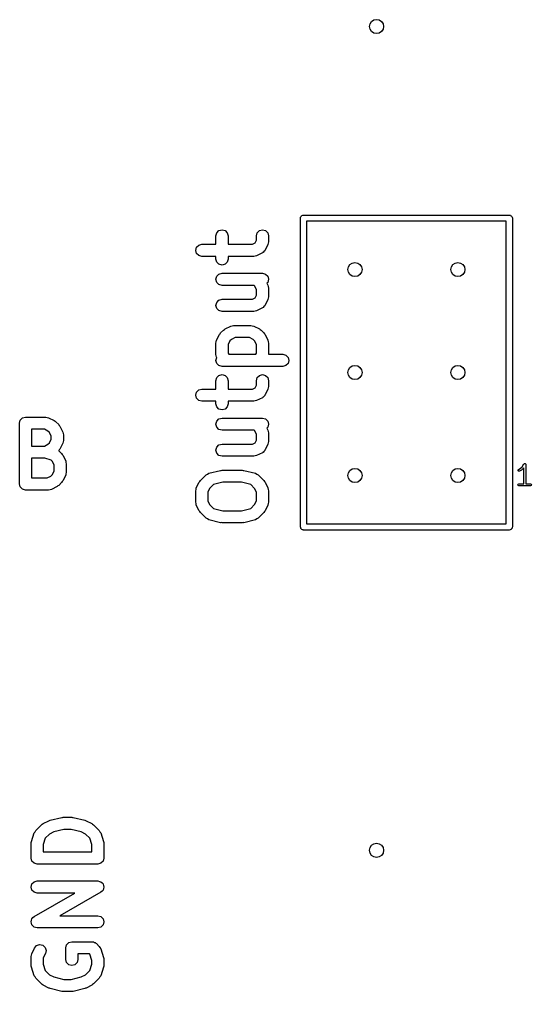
# Model space of a CAD drawing. Extents: x -0.15 to 1.75, y -0.15 to 0.9.
# Drawn here: x 1.253 to 1.751, y -0.137 to 0.807 of the extents above; entities that cross this region are included whole.
import ezdxf

# ---------------------------------------------------------------- set-up
doc = ezdxf.new("R2010")
doc.units = 0
doc.header["$MEASUREMENT"] = 0
doc.layers.add('BLACK', color=7, linetype='CONTINUOUS')

msp = doc.modelspace()

# ---------------------------------------------------------------- linework, layer by layer
at = {"layer": 'BLACK', "linetype": 'CONTINUOUS'}
for p, q in [((1.52605, 0.614), (1.52611, 0.61438)), ((1.52605, 0.314), (1.52605, 0.614)), ((1.52609, 0.61451), (1.52616, 0.61463)), ((1.52611, 0.61438), (1.52609, 0.61451)), ((1.52616, 0.61463), (1.52623, 0.61501)), ((1.52623, 0.61501), (1.52672, 0.6156)), ((1.52672, 0.6156), (1.5271, 0.61626)), ((1.5271, 0.61626), (1.52735, 0.61635)), ((1.52735, 0.61635), (1.52752, 0.61656)), ((1.52752, 0.61656), (1.52828, 0.61669)), ((1.52828, 0.61669), (1.529, 0.61695)), ((1.529, 0.61695), (1.729, 0.61695)), ((1.729, 0.61695), (1.72938, 0.61689)), ((1.72938, 0.61689), (1.72951, 0.61691)), ((1.72951, 0.61691), (1.72963, 0.61684)), ((1.72963, 0.61684), (1.73001, 0.61677)), ((1.73001, 0.61677), (1.7306, 0.61628)), ((1.7306, 0.61628), (1.73126, 0.6159)), ((1.73126, 0.6159), (1.73135, 0.61565)), ((1.73135, 0.61565), (1.73156, 0.61548)), ((1.73156, 0.61548), (1.73169, 0.61472)), ((1.73169, 0.61472), (1.73195, 0.614)), ((1.73195, 0.614), (1.73195, 0.314)), ((1.53195, 0.61105), (1.53195, 0.31695)), ((1.72605, 0.61105), (1.53195, 0.61105)), ((1.72605, 0.31695), (1.72605, 0.61105)), ((1.44393, 0.5967), (1.44472, 0.59965)), ((1.44393, 0.58855), (1.44393, 0.5967)), ((1.44472, 0.59965), (1.44688, 0.60182)), ((1.44688, 0.60182), (1.44984, 0.60261)), ((1.44984, 0.60261), (1.45279, 0.60182)), ((1.45279, 0.60182), (1.45495, 0.59965)), ((1.45495, 0.59965), (1.45574, 0.5967)), ((1.45574, 0.5967), (1.45574, 0.58855)), ((1.4833, 0.5967), (1.48409, 0.59965)), ((1.4833, 0.59247), (1.4833, 0.5967)), ((1.48409, 0.59965), (1.48625, 0.60182)), ((1.48625, 0.60182), (1.48921, 0.60261)), ((1.48921, 0.60261), (1.49216, 0.60182)), ((1.49216, 0.60182), (1.49432, 0.59965)), ((1.49432, 0.59965), (1.49511, 0.5967)), ((1.49511, 0.5967), (1.49511, 0.59108)), ((1.42425, 0.58264), (1.42504, 0.58559)), ((1.42504, 0.58559), (1.4272, 0.58776)), ((1.4272, 0.58776), (1.43015, 0.58855)), ((1.43015, 0.58855), (1.44393, 0.58855)), ((1.45574, 0.58855), (1.47938, 0.58855)), ((1.47938, 0.58855), (1.48199, 0.58986)), ((1.48199, 0.58986), (1.4833, 0.59247)), ((1.49449, 0.58844), (1.49168, 0.58281)), ((1.49476, 0.58977), (1.49449, 0.58844)), ((1.49511, 0.59108), (1.49476, 0.58977)), ((1.42504, 0.57969), (1.42425, 0.58264)), ((1.4272, 0.57753), (1.42504, 0.57969)), ((1.43015, 0.57673), (1.4272, 0.57753)), ((1.44393, 0.57673), (1.43015, 0.57673)), ((1.44393, 0.5742), (1.44393, 0.57673)), ((1.48077, 0.57673), (1.45574, 0.57673)), ((1.45574, 0.57673), (1.45574, 0.5742)), ((1.48208, 0.57709), (1.48077, 0.57673)), ((1.48341, 0.57736), (1.48208, 0.57709)), ((1.48903, 0.58017), (1.48341, 0.57736)), ((1.4893, 0.58041), (1.48903, 0.58017)), ((1.48965, 0.58052), (1.4893, 0.58041)), ((1.49043, 0.58141), (1.48965, 0.58052)), ((1.49132, 0.5822), (1.49043, 0.58141)), ((1.49144, 0.58254), (1.49132, 0.5822)), ((1.49168, 0.58281), (1.49144, 0.58254)), ((1.44472, 0.57125), (1.44393, 0.5742)), ((1.44688, 0.56909), (1.44472, 0.57125)), ((1.44984, 0.5683), (1.44688, 0.56909)), ((1.45279, 0.56909), (1.44984, 0.5683)), ((1.45495, 0.57125), (1.45279, 0.56909)), ((1.45574, 0.5742), (1.45495, 0.57125)), ((1.44393, 0.55452), (1.44472, 0.55747)), ((1.44472, 0.55747), (1.44688, 0.55963)), ((1.44688, 0.55963), (1.44984, 0.56042)), ((1.44984, 0.56042), (1.48921, 0.56042)), ((1.48921, 0.56042), (1.49216, 0.55963)), ((1.49216, 0.55963), (1.49432, 0.55747)), ((1.49432, 0.55747), (1.49511, 0.55452)), ((1.44472, 0.55157), (1.44393, 0.55452)), ((1.44688, 0.54941), (1.44472, 0.55157)), ((1.44984, 0.54861), (1.44688, 0.54941)), ((1.48114, 0.54861), (1.44984, 0.54861)), ((1.48154, 0.54821), (1.48114, 0.54861)), ((1.4833, 0.54469), (1.48154, 0.54821)), ((1.49432, 0.55157), (1.49348, 0.55073)), ((1.49348, 0.55073), (1.49449, 0.54872)), ((1.49511, 0.55452), (1.49432, 0.55157)), ((1.49449, 0.54872), (1.49476, 0.54739)), ((1.48199, 0.53642), (1.4833, 0.53904)), ((1.4833, 0.53904), (1.4833, 0.54469)), ((1.49476, 0.54739), (1.49511, 0.54608)), ((1.49511, 0.54608), (1.49511, 0.53765)), ((1.44393, 0.52921), (1.44472, 0.53216)), ((1.44472, 0.52626), (1.44393, 0.52921)), ((1.44472, 0.53216), (1.44688, 0.53432)), ((1.44688, 0.53432), (1.44984, 0.53512)), ((1.44984, 0.53512), (1.47938, 0.53512)), ((1.47938, 0.53512), (1.48199, 0.53642)), ((1.49132, 0.52877), (1.49043, 0.52798)), ((1.49144, 0.52911), (1.49132, 0.52877)), ((1.49168, 0.52938), (1.49144, 0.52911)), ((1.49449, 0.535), (1.49168, 0.52938)), ((1.49476, 0.53634), (1.49449, 0.535)), ((1.49511, 0.53765), (1.49476, 0.53634)), ((1.44688, 0.52409), (1.44472, 0.52626)), ((1.44984, 0.5233), (1.44688, 0.52409)), ((1.48077, 0.5233), (1.44984, 0.5233)), ((1.48208, 0.52366), (1.48077, 0.5233)), ((1.48341, 0.52393), (1.48208, 0.52366)), ((1.48903, 0.52674), (1.48341, 0.52393)), ((1.4893, 0.52698), (1.48903, 0.52674)), ((1.48965, 0.52709), (1.4893, 0.52698)), ((1.49043, 0.52798), (1.48965, 0.52709)), ((1.45977, 0.50945), (1.46108, 0.50981)), ((1.46108, 0.50981), (1.47796, 0.50981)), ((1.47796, 0.50981), (1.47927, 0.50945)), ((1.44455, 0.49529), (1.44737, 0.50092)), ((1.44737, 0.50092), (1.448, 0.50163)), ((1.448, 0.50163), (1.44847, 0.50245)), ((1.44847, 0.50245), (1.45128, 0.50526)), ((1.45128, 0.50526), (1.45211, 0.50574)), ((1.45211, 0.50574), (1.45282, 0.50637)), ((1.45282, 0.50637), (1.45844, 0.50918)), ((1.45844, 0.50918), (1.45977, 0.50945)), ((1.47927, 0.50945), (1.4806, 0.50918)), ((1.4806, 0.50918), (1.48622, 0.50637)), ((1.48622, 0.50637), (1.48693, 0.50574)), ((1.48693, 0.50574), (1.48776, 0.50526)), ((1.48776, 0.50526), (1.49057, 0.50245)), ((1.49057, 0.50245), (1.49104, 0.50163)), ((1.49104, 0.50163), (1.49168, 0.50092)), ((1.49168, 0.50092), (1.49449, 0.49529)), ((1.44393, 0.49265), (1.44428, 0.49396)), ((1.44393, 0.4814), (1.44393, 0.49265)), ((1.44428, 0.49396), (1.44455, 0.49529)), ((1.4575, 0.49478), (1.45574, 0.49126)), ((1.45574, 0.49126), (1.45574, 0.4828)), ((1.45896, 0.49623), (1.4575, 0.49478)), ((1.46248, 0.498), (1.45896, 0.49623)), ((1.47656, 0.498), (1.46248, 0.498)), ((1.48008, 0.49623), (1.47656, 0.498)), ((1.48154, 0.49478), (1.48008, 0.49623)), ((1.4833, 0.49126), (1.48154, 0.49478)), ((1.4833, 0.4828), (1.4833, 0.49126)), ((1.49449, 0.49529), (1.49476, 0.49396)), ((1.49476, 0.49396), (1.49511, 0.49265)), ((1.49511, 0.49265), (1.49511, 0.48168)), ((1.45574, 0.4828), (1.4563, 0.48168)), ((1.4563, 0.48168), (1.48274, 0.48168)), ((1.48274, 0.48168), (1.4833, 0.4828)), ((1.49511, 0.48168), (1.50889, 0.48168)), ((1.50889, 0.48168), (1.51184, 0.48089)), ((1.44428, 0.48009), (1.44393, 0.4814)), ((1.44393, 0.47578), (1.44467, 0.47853)), ((1.44472, 0.47283), (1.44393, 0.47578)), ((1.44455, 0.47876), (1.44428, 0.48009)), ((1.44467, 0.47853), (1.44455, 0.47876)), ((1.44688, 0.47067), (1.44472, 0.47283)), ((1.51184, 0.48089), (1.51401, 0.47873)), ((1.51401, 0.47283), (1.51184, 0.47067)), ((1.51401, 0.47873), (1.5148, 0.47578)), ((1.5148, 0.47578), (1.51401, 0.47283)), ((1.44984, 0.46987), (1.44688, 0.47067)), ((1.50889, 0.46987), (1.44984, 0.46987)), ((1.51184, 0.47067), (1.50889, 0.46987)), ((1.44393, 0.45609), (1.44472, 0.45905)), ((1.44393, 0.44794), (1.44393, 0.45609)), ((1.44472, 0.45905), (1.44688, 0.46121)), ((1.44688, 0.46121), (1.44984, 0.462)), ((1.44984, 0.462), (1.45279, 0.46121)), ((1.45279, 0.46121), (1.45495, 0.45905)), ((1.45495, 0.45905), (1.45574, 0.45609)), ((1.45574, 0.45609), (1.45574, 0.44794)), ((1.4833, 0.45609), (1.48409, 0.45905)), ((1.4833, 0.45186), (1.4833, 0.45609)), ((1.48409, 0.45905), (1.48625, 0.46121)), ((1.48625, 0.46121), (1.48921, 0.462)), ((1.48921, 0.462), (1.49216, 0.46121)), ((1.49216, 0.46121), (1.49432, 0.45905)), ((1.49432, 0.45905), (1.49511, 0.45609)), ((1.49511, 0.45609), (1.49511, 0.45047)), ((1.42425, 0.44203), (1.42504, 0.44499)), ((1.42504, 0.44499), (1.4272, 0.44715)), ((1.4272, 0.44715), (1.43015, 0.44794)), ((1.43015, 0.44794), (1.44393, 0.44794)), ((1.45574, 0.44794), (1.47938, 0.44794)), ((1.47938, 0.44794), (1.48199, 0.44925)), ((1.48199, 0.44925), (1.4833, 0.45186)), ((1.49449, 0.44783), (1.49168, 0.4422)), ((1.49476, 0.44916), (1.49449, 0.44783)), ((1.49511, 0.45047), (1.49476, 0.44916)), ((1.42504, 0.43908), (1.42425, 0.44203)), ((1.4272, 0.43692), (1.42504, 0.43908)), ((1.43015, 0.43613), (1.4272, 0.43692)), ((1.44393, 0.43613), (1.43015, 0.43613)), ((1.44393, 0.4336), (1.44393, 0.43613)), ((1.48077, 0.43613), (1.45574, 0.43613)), ((1.45574, 0.43613), (1.45574, 0.4336)), ((1.48208, 0.43648), (1.48077, 0.43613)), ((1.48341, 0.43675), (1.48208, 0.43648)), ((1.48903, 0.43956), (1.48341, 0.43675)), ((1.4893, 0.4398), (1.48903, 0.43956)), ((1.48965, 0.43992), (1.4893, 0.4398)), ((1.49043, 0.44081), (1.48965, 0.43992)), ((1.49132, 0.44159), (1.49043, 0.44081)), ((1.49144, 0.44193), (1.49132, 0.44159)), ((1.49168, 0.4422), (1.49144, 0.44193)), ((1.44472, 0.43064), (1.44393, 0.4336)), ((1.44688, 0.42848), (1.44472, 0.43064)), ((1.44984, 0.42769), (1.44688, 0.42848)), ((1.45279, 0.42848), (1.44984, 0.42769)), ((1.45495, 0.43064), (1.45279, 0.42848)), ((1.45574, 0.4336), (1.45495, 0.43064)), ((1.25298, 0.41485), (1.25377, 0.4178)), ((1.25377, 0.4178), (1.25593, 0.41996)), ((1.25593, 0.41996), (1.25889, 0.42075)), ((1.25889, 0.42075), (1.27857, 0.42075)), ((1.27857, 0.42075), (1.27988, 0.4204)), ((1.27988, 0.4204), (1.28121, 0.42013)), ((1.28121, 0.42013), (1.28684, 0.41732)), ((1.28684, 0.41732), (1.28755, 0.41669)), ((1.28755, 0.41669), (1.28837, 0.41621)), ((1.28837, 0.41621), (1.29118, 0.4134)), ((1.44393, 0.41391), (1.44472, 0.41686)), ((1.44472, 0.41686), (1.44688, 0.41903)), ((1.44688, 0.41903), (1.44984, 0.41982)), ((1.44984, 0.41982), (1.48921, 0.41982)), ((1.48921, 0.41982), (1.49216, 0.41903)), ((1.49216, 0.41903), (1.49432, 0.41686)), ((1.49432, 0.41686), (1.49511, 0.41391)), ((1.25298, 0.35579), (1.25298, 0.41485)), ((1.27718, 0.40894), (1.26479, 0.40894)), ((1.26479, 0.40894), (1.26479, 0.39263)), ((1.2807, 0.40718), (1.27718, 0.40894)), ((1.28215, 0.40573), (1.2807, 0.40718)), ((1.29118, 0.4134), (1.29166, 0.41258)), ((1.29166, 0.41258), (1.29229, 0.41187)), ((1.29229, 0.41187), (1.2951, 0.40624)), ((1.2951, 0.40624), (1.29537, 0.40491)), ((1.44472, 0.41096), (1.44393, 0.41391)), ((1.44688, 0.4088), (1.44472, 0.41096)), ((1.44984, 0.40801), (1.44688, 0.4088)), ((1.48114, 0.40801), (1.44984, 0.40801)), ((1.48154, 0.4076), (1.48114, 0.40801)), ((1.4833, 0.40408), (1.48154, 0.4076)), ((1.49432, 0.41096), (1.49348, 0.41012)), ((1.49348, 0.41012), (1.49449, 0.40812)), ((1.49511, 0.41391), (1.49432, 0.41096)), ((1.49449, 0.40812), (1.49476, 0.40679)), ((1.49476, 0.40679), (1.49511, 0.40547)), ((1.28391, 0.40221), (1.28215, 0.40573)), ((1.28215, 0.39585), (1.28391, 0.39937)), ((1.28391, 0.39937), (1.28391, 0.40221)), ((1.29537, 0.39666), (1.2951, 0.39533)), ((1.29537, 0.40491), (1.29573, 0.4036)), ((1.29573, 0.39798), (1.29537, 0.39666)), ((1.29573, 0.4036), (1.29573, 0.39798)), ((1.48199, 0.39582), (1.4833, 0.39843)), ((1.4833, 0.39843), (1.4833, 0.40408)), ((1.49511, 0.39704), (1.49476, 0.39573)), ((1.49511, 0.40547), (1.49511, 0.39704)), ((1.26479, 0.39263), (1.27718, 0.39263)), ((1.27718, 0.39263), (1.2807, 0.39439)), ((1.2807, 0.39439), (1.28215, 0.39585)), ((1.29118, 0.38818), (1.29113, 0.38812)), ((1.29113, 0.38812), (1.29118, 0.38809)), ((1.29166, 0.389), (1.29118, 0.38818)), ((1.29118, 0.38809), (1.294, 0.38528)), ((1.29229, 0.38971), (1.29166, 0.389)), ((1.2951, 0.39533), (1.29229, 0.38971)), ((1.44393, 0.3886), (1.44472, 0.39155)), ((1.44472, 0.38565), (1.44393, 0.3886)), ((1.44472, 0.39155), (1.44688, 0.39372)), ((1.44688, 0.39372), (1.44984, 0.39451)), ((1.44984, 0.39451), (1.47938, 0.39451)), ((1.47938, 0.39451), (1.48199, 0.39582)), ((1.49043, 0.38737), (1.48965, 0.38649)), ((1.49132, 0.38816), (1.49043, 0.38737)), ((1.49144, 0.3885), (1.49132, 0.38816)), ((1.49168, 0.38877), (1.49144, 0.3885)), ((1.49449, 0.3944), (1.49168, 0.38877)), ((1.49476, 0.39573), (1.49449, 0.3944)), ((1.27761, 0.38082), (1.26479, 0.38082)), ((1.26479, 0.38082), (1.26479, 0.3617)), ((1.28382, 0.37875), (1.27761, 0.38082)), ((1.28497, 0.37761), (1.28382, 0.37875)), ((1.294, 0.38528), (1.29447, 0.38446)), ((1.29447, 0.38446), (1.2951, 0.38375)), ((1.2951, 0.38375), (1.29791, 0.37812)), ((1.29791, 0.37812), (1.29819, 0.37679)), ((1.44688, 0.38349), (1.44472, 0.38565)), ((1.44984, 0.3827), (1.44688, 0.38349)), ((1.48077, 0.3827), (1.44984, 0.3827)), ((1.48208, 0.38305), (1.48077, 0.3827)), ((1.48341, 0.38332), (1.48208, 0.38305)), ((1.48903, 0.38613), (1.48341, 0.38332)), ((1.4893, 0.38637), (1.48903, 0.38613)), ((1.48965, 0.38649), (1.4893, 0.38637)), ((1.28673, 0.37409), (1.28497, 0.37761)), ((1.28497, 0.36492), (1.28673, 0.36844)), ((1.28673, 0.36844), (1.28673, 0.37409)), ((1.29819, 0.37679), (1.29854, 0.37548)), ((1.29854, 0.37548), (1.29854, 0.36704)), ((1.43715, 0.36621), (1.4484, 0.36902)), ((1.4484, 0.36902), (1.44913, 0.36901)), ((1.44913, 0.36901), (1.44984, 0.3692)), ((1.44984, 0.3692), (1.46952, 0.3692)), ((1.46952, 0.3692), (1.47022, 0.36901)), ((1.47022, 0.36901), (1.47095, 0.36902)), ((1.47095, 0.36902), (1.4822, 0.36621)), ((1.73744, 0.36937), (1.73794, 0.36994)), ((1.7375, 0.36862), (1.73744, 0.36937)), ((1.73806, 0.36812), (1.7375, 0.36862)), ((1.73794, 0.36994), (1.73967, 0.3708)), ((1.73882, 0.36818), (1.73806, 0.36812)), ((1.74069, 0.36911), (1.73882, 0.36818)), ((1.73967, 0.3708), (1.74136, 0.3725)), ((1.7408, 0.36924), (1.74069, 0.36911)), ((1.74095, 0.3693), (1.7408, 0.36924)), ((1.74282, 0.37117), (1.74095, 0.3693)), ((1.74136, 0.3725), (1.74318, 0.37523)), ((1.74286, 0.37127), (1.74282, 0.37117)), ((1.74294, 0.37132), (1.74286, 0.37127)), ((1.74302, 0.37143), (1.74294, 0.37132)), ((1.74302, 0.35598), (1.74302, 0.37143)), ((1.74318, 0.37523), (1.74327, 0.37528)), ((1.74327, 0.37528), (1.7433, 0.37538)), ((1.7433, 0.37538), (1.74357, 0.37549)), ((1.74357, 0.37549), (1.74381, 0.37565)), ((1.74381, 0.37565), (1.74391, 0.37563)), ((1.74391, 0.37563), (1.744, 0.37567)), ((1.744, 0.37567), (1.74426, 0.37556)), ((1.74426, 0.37556), (1.74455, 0.3755)), ((1.74455, 0.3755), (1.7446, 0.37542)), ((1.7446, 0.37542), (1.7447, 0.37538)), ((1.7447, 0.37538), (1.74481, 0.37511)), ((1.74481, 0.37511), (1.74497, 0.37487)), ((1.74497, 0.37487), (1.74495, 0.37477)), ((1.74495, 0.37477), (1.74498, 0.37468)), ((1.74498, 0.37468), (1.74498, 0.35598)), ((1.26479, 0.3617), (1.27999, 0.3617)), ((1.27999, 0.3617), (1.28351, 0.36346)), ((1.28351, 0.36346), (1.28497, 0.36492)), ((1.2951, 0.35878), (1.29447, 0.35807)), ((1.29791, 0.3644), (1.2951, 0.35878)), ((1.29819, 0.36573), (1.29791, 0.3644)), ((1.29854, 0.36704), (1.29819, 0.36573)), ((1.42831, 0.35821), (1.42879, 0.35903)), ((1.42879, 0.35903), (1.43441, 0.36466)), ((1.43441, 0.36466), (1.43446, 0.36468)), ((1.43446, 0.36468), (1.43448, 0.36473)), ((1.43448, 0.36473), (1.43578, 0.36545)), ((1.43578, 0.36545), (1.43706, 0.36618)), ((1.43706, 0.36618), (1.43711, 0.36618)), ((1.43711, 0.36618), (1.43715, 0.36621)), ((1.4822, 0.36621), (1.48225, 0.36618)), ((1.48225, 0.36618), (1.4823, 0.36618)), ((1.4823, 0.36618), (1.48358, 0.36545)), ((1.48358, 0.36545), (1.48487, 0.36473)), ((1.48487, 0.36473), (1.4849, 0.36468)), ((1.4849, 0.36468), (1.48495, 0.36466)), ((1.48495, 0.36466), (1.49057, 0.35903)), ((1.49057, 0.35903), (1.49104, 0.35821)), ((1.25377, 0.35284), (1.25298, 0.35579)), ((1.25593, 0.35068), (1.25377, 0.35284)), ((1.25889, 0.34989), (1.25593, 0.35068)), ((1.28138, 0.34989), (1.25889, 0.34989)), ((1.28269, 0.35024), (1.28138, 0.34989)), ((1.28402, 0.35051), (1.28269, 0.35024)), ((1.28965, 0.35332), (1.28402, 0.35051)), ((1.29036, 0.35396), (1.28965, 0.35332)), ((1.29118, 0.35443), (1.29036, 0.35396)), ((1.294, 0.35724), (1.29118, 0.35443)), ((1.29447, 0.35807), (1.294, 0.35724)), ((1.42425, 0.34923), (1.4246, 0.35054)), ((1.4246, 0.35054), (1.42487, 0.35187)), ((1.42487, 0.35187), (1.42768, 0.3575)), ((1.42768, 0.3575), (1.42831, 0.35821)), ((1.43782, 0.35136), (1.43606, 0.34784)), ((1.44161, 0.35515), (1.43782, 0.35136)), ((1.45056, 0.35739), (1.44161, 0.35515)), ((1.46879, 0.35739), (1.45056, 0.35739)), ((1.47775, 0.35515), (1.46879, 0.35739)), ((1.48154, 0.35136), (1.47775, 0.35515)), ((1.4833, 0.34784), (1.48154, 0.35136)), ((1.49104, 0.35821), (1.49168, 0.3575)), ((1.49168, 0.3575), (1.49449, 0.35187)), ((1.49449, 0.35187), (1.49476, 0.35054)), ((1.49476, 0.35054), (1.49511, 0.34923)), ((1.73739, 0.355), (1.73768, 0.35569)), ((1.73768, 0.3543), (1.73739, 0.355)), ((1.73768, 0.35569), (1.73838, 0.35598)), ((1.73838, 0.35401), (1.73768, 0.3543)), ((1.73838, 0.35598), (1.74302, 0.35598)), ((1.744, 0.35401), (1.73838, 0.35401)), ((1.74962, 0.35401), (1.744, 0.35401)), ((1.74498, 0.35598), (1.74962, 0.35598)), ((1.74962, 0.35598), (1.75032, 0.35569)), ((1.75032, 0.3543), (1.74962, 0.35401)), ((1.75032, 0.35569), (1.75061, 0.355)), ((1.75061, 0.355), (1.75032, 0.3543)), ((1.42425, 0.33798), (1.42425, 0.34923)), ((1.43606, 0.34784), (1.43606, 0.33938)), ((1.4833, 0.33938), (1.4833, 0.34784)), ((1.49511, 0.34923), (1.49511, 0.33798)), ((1.4246, 0.33667), (1.42425, 0.33798)), ((1.42487, 0.33534), (1.4246, 0.33667)), ((1.42768, 0.32972), (1.42487, 0.33534)), ((1.43606, 0.33938), (1.43782, 0.33586)), ((1.43782, 0.33586), (1.44161, 0.33207)), ((1.44161, 0.33207), (1.45056, 0.32983)), ((1.46879, 0.32983), (1.47775, 0.33207)), ((1.47775, 0.33207), (1.48154, 0.33586)), ((1.48154, 0.33586), (1.4833, 0.33938)), ((1.49449, 0.33534), (1.49168, 0.32972)), ((1.49476, 0.33667), (1.49449, 0.33534)), ((1.49511, 0.33798), (1.49476, 0.33667)), ((1.42831, 0.32901), (1.42768, 0.32972)), ((1.42879, 0.32818), (1.42831, 0.32901)), ((1.43441, 0.32256), (1.42879, 0.32818)), ((1.43446, 0.32253), (1.43441, 0.32256)), ((1.43448, 0.32249), (1.43446, 0.32253)), ((1.43578, 0.32177), (1.43448, 0.32249)), ((1.43706, 0.32103), (1.43578, 0.32177)), ((1.43711, 0.32103), (1.43706, 0.32103)), ((1.43715, 0.32101), (1.43711, 0.32103)), ((1.4484, 0.31819), (1.43715, 0.32101)), ((1.45056, 0.32983), (1.46879, 0.32983)), ((1.4822, 0.32101), (1.47095, 0.31819)), ((1.48225, 0.32103), (1.4822, 0.32101)), ((1.4823, 0.32103), (1.48225, 0.32103)), ((1.48358, 0.32177), (1.4823, 0.32103)), ((1.48487, 0.32249), (1.48358, 0.32177)), ((1.4849, 0.32253), (1.48487, 0.32249)), ((1.48495, 0.32256), (1.4849, 0.32253)), ((1.49057, 0.32818), (1.48495, 0.32256)), ((1.49104, 0.32901), (1.49057, 0.32818)), ((1.49168, 0.32972), (1.49104, 0.32901)), ((1.44913, 0.31821), (1.4484, 0.31819)), ((1.44984, 0.31802), (1.44913, 0.31821)), ((1.46952, 0.31802), (1.44984, 0.31802)), ((1.47022, 0.31821), (1.46952, 0.31802)), ((1.47095, 0.31819), (1.47022, 0.31821)), ((1.52631, 0.31328), (1.52605, 0.314)), ((1.52644, 0.31252), (1.52631, 0.31328)), ((1.52665, 0.31235), (1.52644, 0.31252)), ((1.52674, 0.3121), (1.52665, 0.31235)), ((1.5274, 0.31172), (1.52674, 0.3121)), ((1.52799, 0.31122), (1.5274, 0.31172)), ((1.53195, 0.31695), (1.72605, 0.31695)), ((1.73065, 0.31165), (1.73048, 0.31144)), ((1.7309, 0.31174), (1.73065, 0.31165)), ((1.73128, 0.3124), (1.7309, 0.31174)), ((1.73177, 0.31299), (1.73128, 0.3124)), ((1.73184, 0.31337), (1.73177, 0.31299)), ((1.73191, 0.31349), (1.73184, 0.31337)), ((1.73195, 0.314), (1.73189, 0.31362)), ((1.73189, 0.31362), (1.73191, 0.31349)), ((1.52837, 0.31116), (1.52799, 0.31122)), ((1.52849, 0.31109), (1.52837, 0.31116)), ((1.52862, 0.31111), (1.52849, 0.31109)), ((1.529, 0.31105), (1.52862, 0.31111)), ((1.729, 0.31105), (1.529, 0.31105)), ((1.72972, 0.31131), (1.729, 0.31105)), ((1.73048, 0.31144), (1.72972, 0.31131)), ((1.27595, 0.0259), (1.28157, 0.02871)), ((1.28157, 0.02871), (1.28221, 0.02884)), ((1.28221, 0.02884), (1.28278, 0.02916)), ((1.28278, 0.02916), (1.29403, 0.03197)), ((1.29403, 0.03197), (1.29476, 0.03196)), ((1.29476, 0.03196), (1.29546, 0.03215)), ((1.29546, 0.03215), (1.3039, 0.03215)), ((1.3039, 0.03215), (1.3046, 0.03196)), ((1.3046, 0.03196), (1.30533, 0.03197)), ((1.30533, 0.03197), (1.31658, 0.02916)), ((1.31658, 0.02916), (1.31715, 0.02884)), ((1.31715, 0.02884), (1.31779, 0.02871)), ((1.31779, 0.02871), (1.32341, 0.0259)), ((1.26811, 0.01799), (1.26879, 0.01917)), ((1.26879, 0.01917), (1.27441, 0.02479)), ((1.27441, 0.02479), (1.27523, 0.02527)), ((1.27523, 0.02527), (1.27595, 0.0259)), ((1.29619, 0.02033), (1.28627, 0.01786)), ((1.30317, 0.02033), (1.29619, 0.02033)), ((1.31308, 0.01786), (1.30317, 0.02033)), ((1.32341, 0.0259), (1.32412, 0.02527)), ((1.32412, 0.02527), (1.32495, 0.02479)), ((1.32495, 0.02479), (1.33057, 0.01917)), ((1.33057, 0.01917), (1.33125, 0.01799)), ((1.26455, 0.00842), (1.26736, 0.01686)), ((1.26736, 0.01686), (1.26811, 0.01799)), ((1.27812, 0.0118), (1.27606, 0.0056)), ((1.28209, 0.01576), (1.27812, 0.0118)), ((1.28627, 0.01786), (1.28209, 0.01576)), ((1.31727, 0.01576), (1.31308, 0.01786)), ((1.32123, 0.0118), (1.31727, 0.01576)), ((1.3233, 0.0056), (1.32123, 0.0118)), ((1.33125, 0.01799), (1.332, 0.01686)), ((1.332, 0.01686), (1.33481, 0.00842)), ((1.26425, 0.00656), (1.26449, 0.00747)), ((1.26425, -0.00751), (1.26425, 0.00656)), ((1.26449, 0.00747), (1.26455, 0.00842)), ((1.27606, 0.0056), (1.27606, -0.0016)), ((1.3233, -0.0016), (1.3233, 0.0056)), ((1.33481, 0.00842), (1.33487, 0.00747)), ((1.33487, 0.00747), (1.33511, 0.00656)), ((1.33511, 0.00656), (1.33511, -0.00751)), ((1.26504, -0.01046), (1.26425, -0.00751)), ((1.26425, -0.00751), (1.26425, -0.00751)), ((1.27606, -0.0016), (1.3233, -0.0016)), ((1.33511, -0.00751), (1.33432, -0.01046)), ((1.2672, -0.01262), (1.26504, -0.01046)), ((1.27015, -0.01341), (1.2672, -0.01262)), ((1.32921, -0.01341), (1.27015, -0.01341)), ((1.33216, -0.01262), (1.32921, -0.01341)), ((1.33432, -0.01046), (1.33216, -0.01262)), ((1.26425, -0.03563), (1.26504, -0.03267)), ((1.26504, -0.03858), (1.26425, -0.03563)), ((1.26504, -0.03267), (1.2672, -0.03051)), ((1.2672, -0.03051), (1.27015, -0.02972)), ((1.27015, -0.02972), (1.32921, -0.02972)), ((1.32921, -0.02972), (1.32922, -0.02973)), ((1.32922, -0.02973), (1.32923, -0.02972)), ((1.32923, -0.02972), (1.3307, -0.03012)), ((1.3307, -0.03012), (1.33216, -0.03051)), ((1.33216, -0.03051), (1.33217, -0.03052)), ((1.33217, -0.03052), (1.33218, -0.03053)), ((1.33218, -0.03053), (1.33325, -0.0316)), ((1.33325, -0.0316), (1.33432, -0.03267)), ((1.33432, -0.03267), (1.33432, -0.03269)), ((1.33432, -0.03269), (1.33433, -0.0327)), ((1.33471, -0.03712), (1.33432, -0.03858)), ((1.33433, -0.0327), (1.33472, -0.03417)), ((1.33511, -0.03565), (1.33471, -0.03712)), ((1.33472, -0.03417), (1.33511, -0.03563)), ((1.33511, -0.03563), (1.33511, -0.03564)), ((1.33511, -0.03564), (1.33511, -0.03565)), ((1.2672, -0.04074), (1.26504, -0.03858)), ((1.27015, -0.04153), (1.2672, -0.04074)), ((1.26722, -0.06425), (1.30697, -0.04153)), ((1.30697, -0.04153), (1.27015, -0.04153)), ((1.33214, -0.04075), (1.29239, -0.06347)), ((1.33215, -0.04074), (1.33214, -0.04075)), ((1.33216, -0.04074), (1.33215, -0.04074)), ((1.33323, -0.03967), (1.33216, -0.04074)), ((1.33431, -0.0386), (1.33323, -0.03967)), ((1.33432, -0.03858), (1.33431, -0.03859)), ((1.33431, -0.03859), (1.33431, -0.0386)), ((1.26505, -0.0664), (1.26613, -0.06533)), ((1.26613, -0.06533), (1.2672, -0.06426)), ((1.2672, -0.06426), (1.26721, -0.06426)), ((1.26721, -0.06426), (1.26722, -0.06425)), ((1.29239, -0.06347), (1.32921, -0.06347)), ((1.32921, -0.06347), (1.33216, -0.06426)), ((1.33216, -0.06426), (1.33432, -0.06642)), ((1.26425, -0.06935), (1.26465, -0.06788)), ((1.26425, -0.06936), (1.26425, -0.06935)), ((1.26425, -0.06937), (1.26425, -0.06936)), ((1.26464, -0.07084), (1.26425, -0.06937)), ((1.26502, -0.0723), (1.26464, -0.07084)), ((1.26465, -0.06788), (1.26504, -0.06642)), ((1.26503, -0.07231), (1.26502, -0.0723)), ((1.26504, -0.07233), (1.26503, -0.07231)), ((1.26504, -0.06642), (1.26505, -0.06641)), ((1.26611, -0.0734), (1.26504, -0.07233)), ((1.26505, -0.06641), (1.26505, -0.0664)), ((1.26718, -0.07447), (1.26611, -0.0734)), ((1.26719, -0.07448), (1.26718, -0.07447)), ((1.2672, -0.07449), (1.26719, -0.07448)), ((1.26866, -0.07488), (1.2672, -0.07449)), ((1.27012, -0.07528), (1.26866, -0.07488)), ((1.27014, -0.07527), (1.27012, -0.07528)), ((1.27015, -0.07528), (1.27014, -0.07527)), ((1.32921, -0.07528), (1.27015, -0.07528)), ((1.33216, -0.07449), (1.32921, -0.07528)), ((1.33432, -0.07233), (1.33216, -0.07449)), ((1.33432, -0.06642), (1.33511, -0.06937)), ((1.33511, -0.06937), (1.33432, -0.07233)), ((1.26768, -0.09485), (1.26971, -0.09257)), ((1.26971, -0.09257), (1.27261, -0.0916)), ((1.27261, -0.0916), (1.2756, -0.09221)), ((1.2756, -0.09221), (1.27789, -0.09424)), ((1.27789, -0.09424), (1.27886, -0.09714)), ((1.29799, -0.09468), (1.29878, -0.09173)), ((1.29878, -0.09173), (1.30094, -0.08957)), ((1.30094, -0.08957), (1.3039, -0.08878)), ((1.3039, -0.08878), (1.32358, -0.08878)), ((1.32358, -0.08878), (1.32433, -0.08898)), ((1.32433, -0.08898), (1.32511, -0.08898)), ((1.32511, -0.08898), (1.32578, -0.08937)), ((1.32578, -0.08937), (1.32653, -0.08957)), ((1.32653, -0.08957), (1.32708, -0.09012)), ((1.32708, -0.09012), (1.32776, -0.09051)), ((1.32776, -0.09051), (1.33057, -0.09332)), ((1.33057, -0.09332), (1.33125, -0.09449)), ((1.26425, -0.10312), (1.2646, -0.10181)), ((1.26425, -0.11156), (1.26425, -0.10312)), ((1.2646, -0.10181), (1.26487, -0.10048)), ((1.26487, -0.10048), (1.26768, -0.09485)), ((1.27824, -0.10014), (1.27606, -0.10451)), ((1.27886, -0.09714), (1.27824, -0.10014)), ((1.29799, -0.10593), (1.29799, -0.09468)), ((1.32114, -0.10059), (1.3098, -0.10059)), ((1.3098, -0.10059), (1.3098, -0.10593)), ((1.32123, -0.10068), (1.32114, -0.10059)), ((1.3233, -0.10689), (1.32123, -0.10068)), ((1.33125, -0.09449), (1.332, -0.09563)), ((1.332, -0.09563), (1.33481, -0.10406)), ((1.26449, -0.11247), (1.26425, -0.11156)), ((1.26455, -0.11342), (1.26449, -0.11247)), ((1.27606, -0.10451), (1.27606, -0.1106)), ((1.27606, -0.1106), (1.27812, -0.1168)), ((1.29878, -0.10888), (1.29799, -0.10593)), ((1.30094, -0.11105), (1.29878, -0.10888)), ((1.3039, -0.11184), (1.30094, -0.11105)), ((1.30685, -0.11105), (1.3039, -0.11184)), ((1.30901, -0.10888), (1.30685, -0.11105)), ((1.3098, -0.10593), (1.30901, -0.10888)), ((1.32123, -0.1168), (1.3233, -0.1106)), ((1.3233, -0.1106), (1.3233, -0.10689)), ((1.33481, -0.10406), (1.33487, -0.10501)), ((1.33487, -0.11247), (1.33481, -0.11342)), ((1.33487, -0.10501), (1.33511, -0.10593)), ((1.33511, -0.11156), (1.33487, -0.11247)), ((1.33511, -0.10593), (1.33511, -0.11156)), ((1.26736, -0.12186), (1.26455, -0.11342)), ((1.26811, -0.12299), (1.26736, -0.12186)), ((1.27812, -0.1168), (1.28209, -0.12076)), ((1.28209, -0.12076), (1.28627, -0.12286)), ((1.31308, -0.12286), (1.31727, -0.12076)), ((1.31727, -0.12076), (1.32123, -0.1168)), ((1.332, -0.12186), (1.33125, -0.12299)), ((1.33481, -0.11342), (1.332, -0.12186)), ((1.26879, -0.12417), (1.26811, -0.12299)), ((1.27441, -0.12979), (1.26879, -0.12417)), ((1.27523, -0.13027), (1.27441, -0.12979)), ((1.27595, -0.1309), (1.27523, -0.13027)), ((1.28157, -0.13371), (1.27595, -0.1309)), ((1.28627, -0.12286), (1.29619, -0.12534)), ((1.29619, -0.12534), (1.30317, -0.12534)), ((1.30317, -0.12534), (1.31308, -0.12286)), ((1.32341, -0.1309), (1.31779, -0.13371)), ((1.32412, -0.13027), (1.32341, -0.1309)), ((1.32495, -0.12979), (1.32412, -0.13027)), ((1.33057, -0.12417), (1.32495, -0.12979)), ((1.33125, -0.12299), (1.33057, -0.12417)), ((1.28221, -0.13384), (1.28157, -0.13371)), ((1.28278, -0.13416), (1.28221, -0.13384)), ((1.29403, -0.13697), (1.28278, -0.13416)), ((1.29476, -0.13696), (1.29403, -0.13697)), ((1.29546, -0.13715), (1.29476, -0.13696)), ((1.3039, -0.13715), (1.29546, -0.13715)), ((1.3046, -0.13696), (1.3039, -0.13715)), ((1.30533, -0.13697), (1.3046, -0.13696)), ((1.31658, -0.13416), (1.30533, -0.13697)), ((1.31715, -0.13384), (1.31658, -0.13416)), ((1.31779, -0.13371), (1.31715, -0.13384))]:
    msp.add_line(p, q, dxfattribs=at)
at = {"layer": 'BLACK'}
for centre in [(1.6, 0.8), (1.579, 0.564), (1.679, 0.564), (1.579, 0.464), (1.679, 0.464), (1.579, 0.364), (1.679, 0.364), (1.6, 0)]:
    msp.add_circle(centre, 0.00689, dxfattribs=at)

doc.saveas('drawing.dxf')
